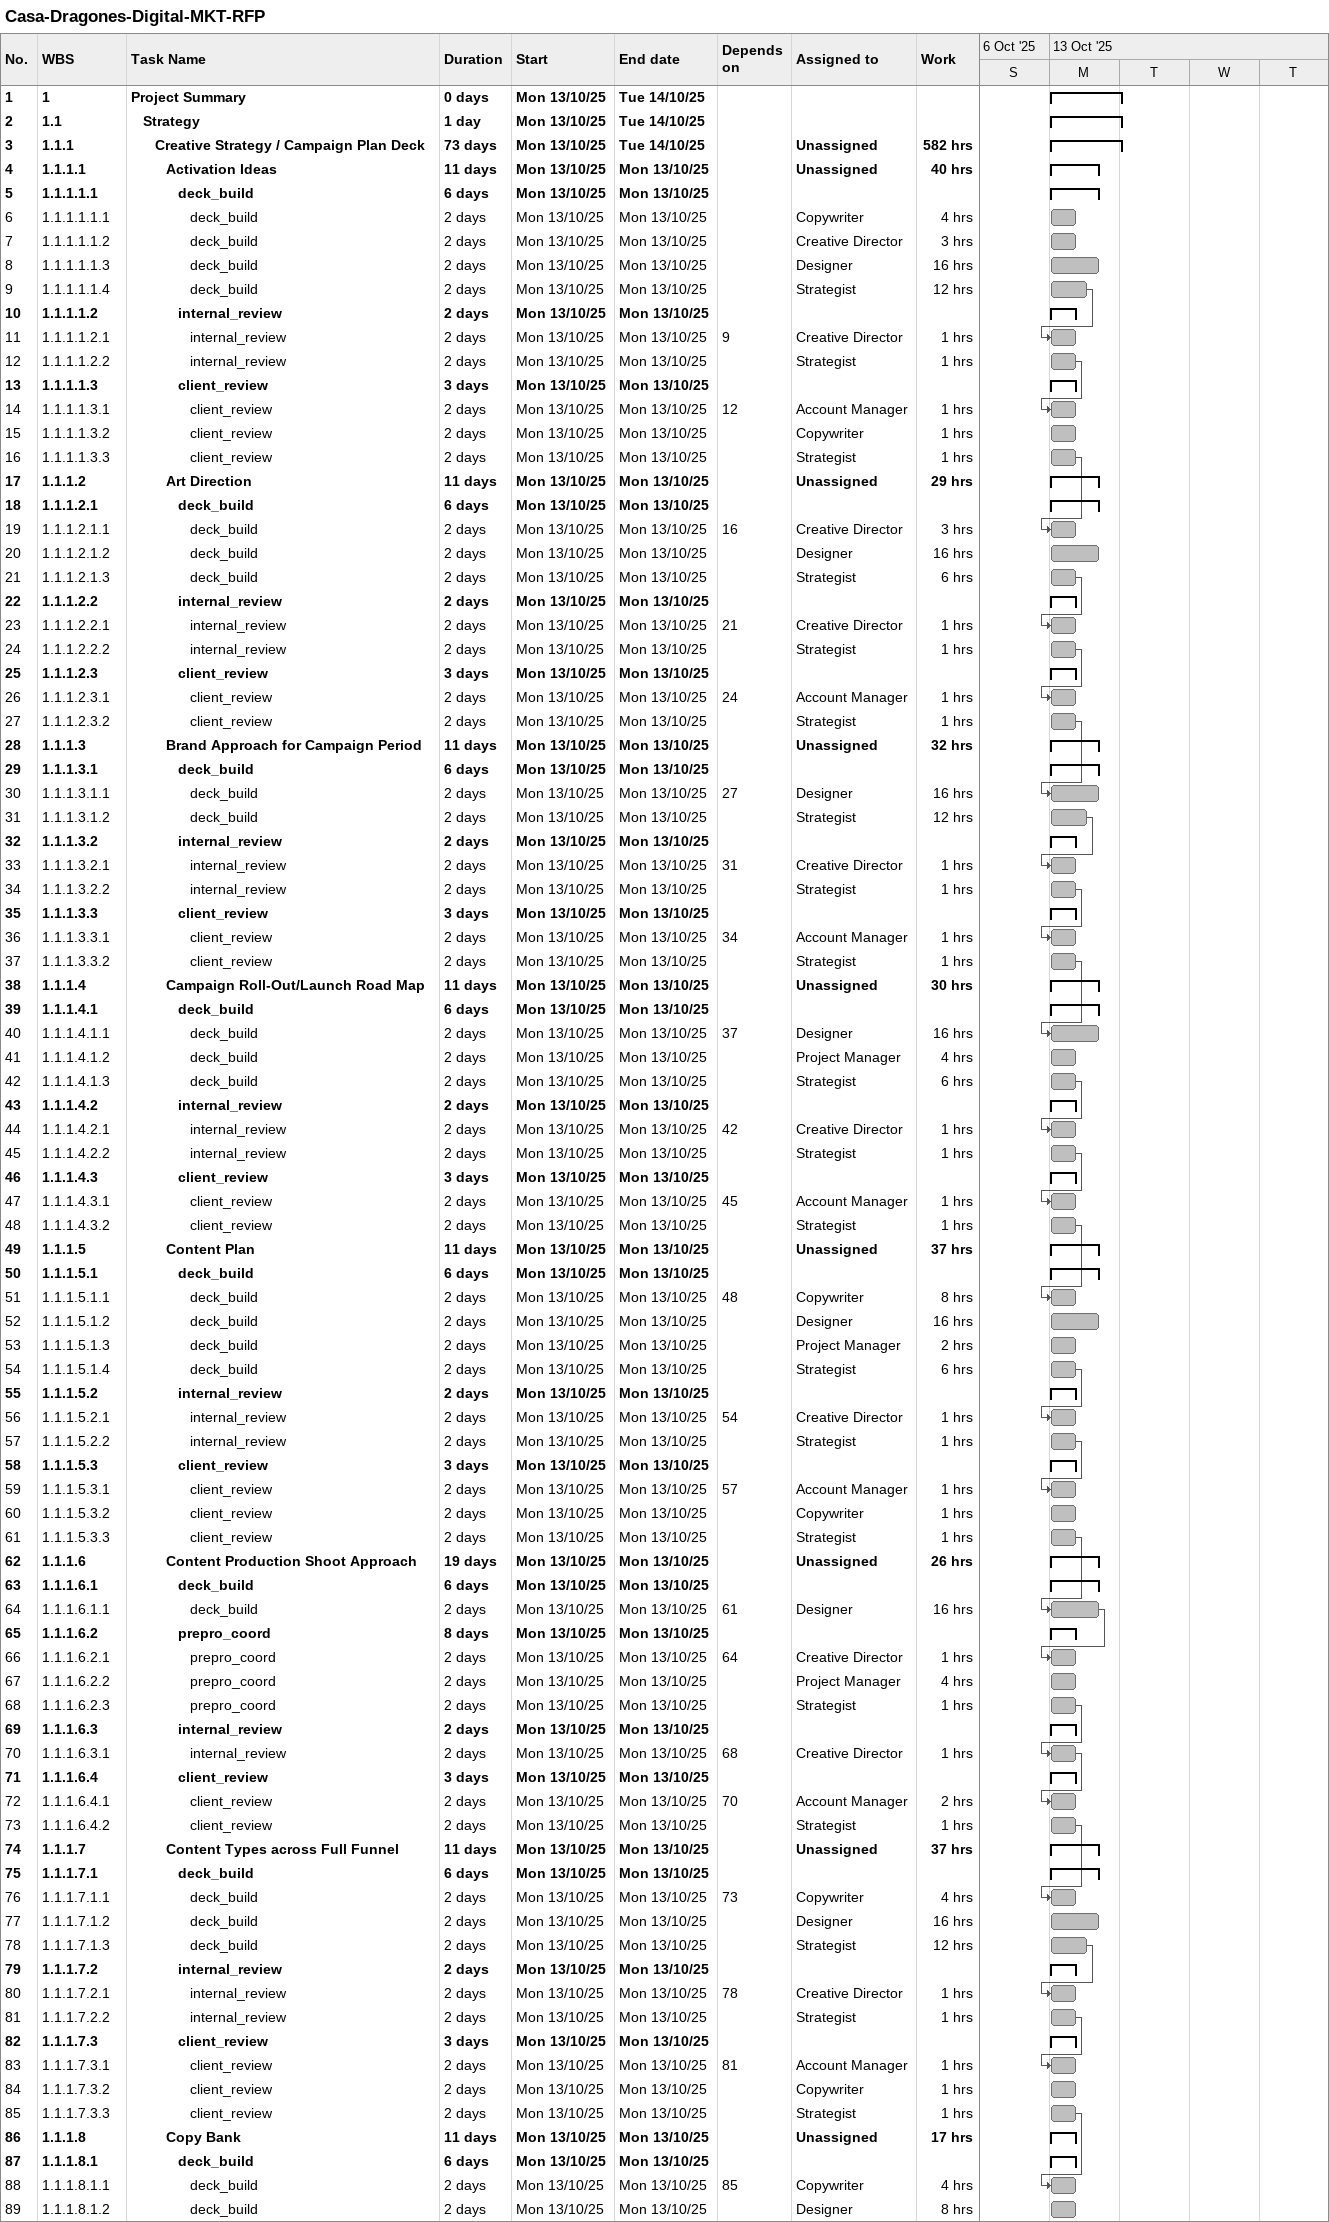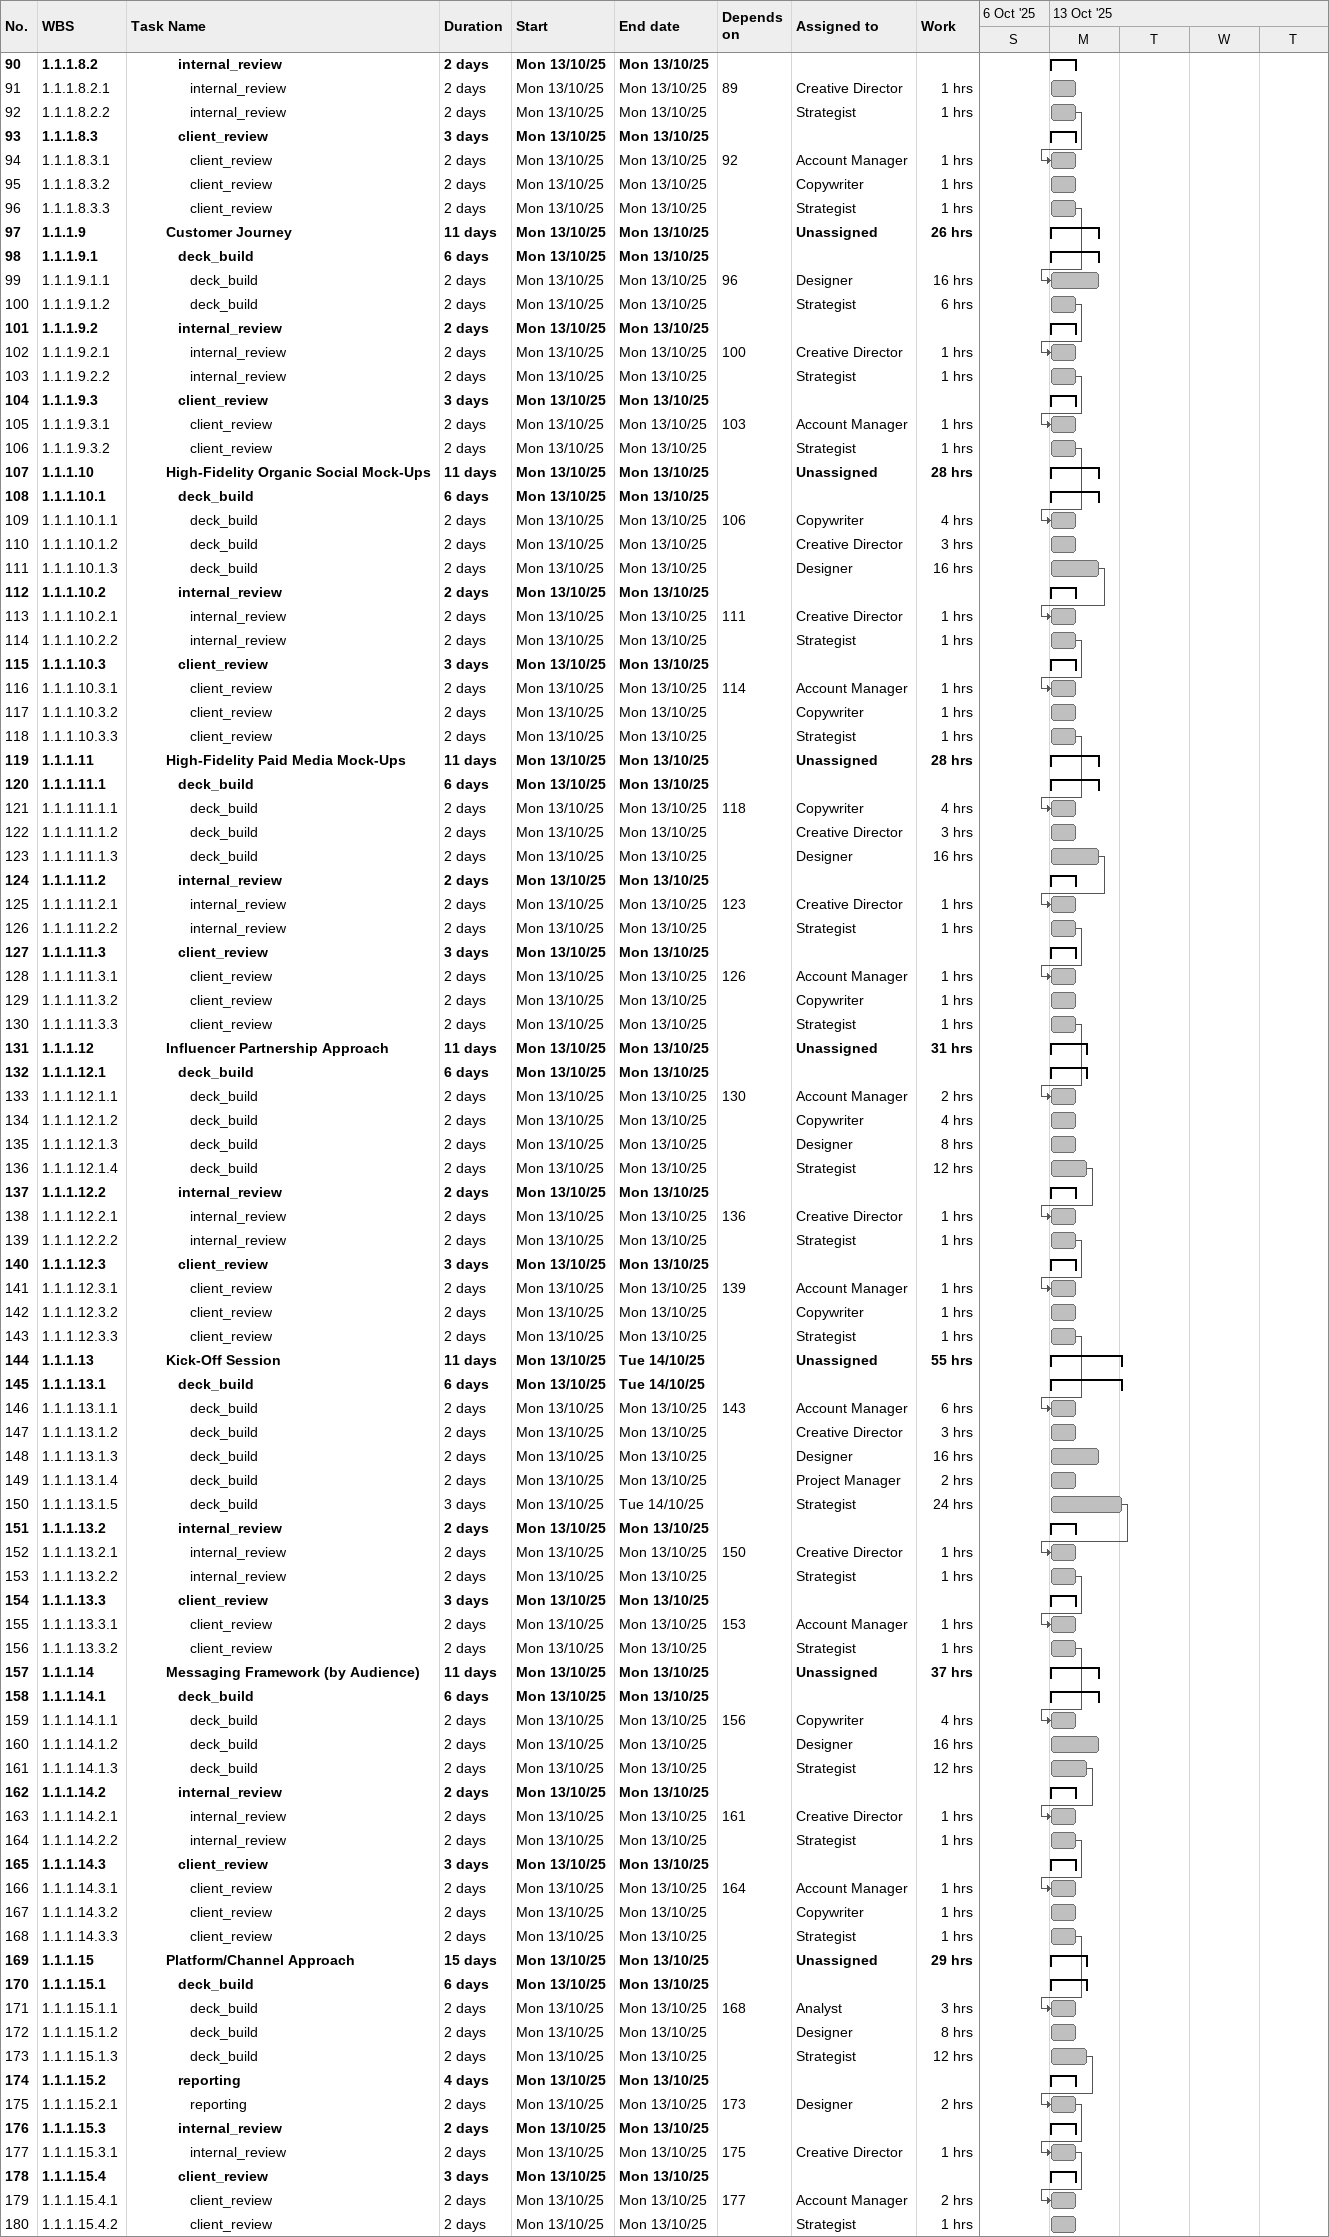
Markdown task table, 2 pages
Casa-Dragones-Digital-MKT-RFP

| ID | WBS | Task | Duration | Start | Finish | Predecessors | Resources | Work (h) |
|---|---|---|---|---|---|---|---|---|
| 1 | 1 | **Project Summary** | 0d | 2025-10-13 | 2025-10-14 |  |  |  |
| 2 | 1.1 | **Strategy** | 1d | 2025-10-13 | 2025-10-14 |  |  |  |
| 3 | 1.1.1 | **Creative Strategy / Campaign Plan Deck** | 73d | 2025-10-13 | 2025-10-14 |  | Unassigned | 582 |
| 4 | 1.1.1.1 | **Activation Ideas** | 11d | 2025-10-13 | 2025-10-13 |  | Unassigned | 40 |
| 5 | 1.1.1.1.1 | **deck_build** | 6d | 2025-10-13 | 2025-10-13 |  |  |  |
| 6 | 1.1.1.1.1.1 | deck_build | 2d | 2025-10-13 | 2025-10-13 |  | Copywriter | 4 |
| 7 | 1.1.1.1.1.2 | deck_build | 2d | 2025-10-13 | 2025-10-13 |  | Creative Director | 3 |
| 8 | 1.1.1.1.1.3 | deck_build | 2d | 2025-10-13 | 2025-10-13 |  | Designer | 16 |
| 9 | 1.1.1.1.1.4 | deck_build | 2d | 2025-10-13 | 2025-10-13 |  | Strategist | 12 |
| 10 | 1.1.1.1.2 | **internal_review** | 2d | 2025-10-13 | 2025-10-13 |  |  |  |
| 11 | 1.1.1.1.2.1 | internal_review | 2d | 2025-10-13 | 2025-10-13 | 9 | Creative Director | 1 |
| 12 | 1.1.1.1.2.2 | internal_review | 2d | 2025-10-13 | 2025-10-13 |  | Strategist | 1 |
| 13 | 1.1.1.1.3 | **client_review** | 3d | 2025-10-13 | 2025-10-13 |  |  |  |
| 14 | 1.1.1.1.3.1 | client_review | 2d | 2025-10-13 | 2025-10-13 | 12 | Account Manager | 1 |
| 15 | 1.1.1.1.3.2 | client_review | 2d | 2025-10-13 | 2025-10-13 |  | Copywriter | 1 |
| 16 | 1.1.1.1.3.3 | client_review | 2d | 2025-10-13 | 2025-10-13 |  | Strategist | 1 |
| 17 | 1.1.1.2 | **Art Direction** | 11d | 2025-10-13 | 2025-10-13 |  | Unassigned | 29 |
| 18 | 1.1.1.2.1 | **deck_build** | 6d | 2025-10-13 | 2025-10-13 |  |  |  |
| 19 | 1.1.1.2.1.1 | deck_build | 2d | 2025-10-13 | 2025-10-13 | 16 | Creative Director | 3 |
| 20 | 1.1.1.2.1.2 | deck_build | 2d | 2025-10-13 | 2025-10-13 |  | Designer | 16 |
| 21 | 1.1.1.2.1.3 | deck_build | 2d | 2025-10-13 | 2025-10-13 |  | Strategist | 6 |
| 22 | 1.1.1.2.2 | **internal_review** | 2d | 2025-10-13 | 2025-10-13 |  |  |  |
| 23 | 1.1.1.2.2.1 | internal_review | 2d | 2025-10-13 | 2025-10-13 | 21 | Creative Director | 1 |
| 24 | 1.1.1.2.2.2 | internal_review | 2d | 2025-10-13 | 2025-10-13 |  | Strategist | 1 |
| 25 | 1.1.1.2.3 | **client_review** | 3d | 2025-10-13 | 2025-10-13 |  |  |  |
| 26 | 1.1.1.2.3.1 | client_review | 2d | 2025-10-13 | 2025-10-13 | 24 | Account Manager | 1 |
| 27 | 1.1.1.2.3.2 | client_review | 2d | 2025-10-13 | 2025-10-13 |  | Strategist | 1 |
| 28 | 1.1.1.3 | **Brand Approach for Campaign Period** | 11d | 2025-10-13 | 2025-10-13 |  | Unassigned | 32 |
| 29 | 1.1.1.3.1 | **deck_build** | 6d | 2025-10-13 | 2025-10-13 |  |  |  |
| 30 | 1.1.1.3.1.1 | deck_build | 2d | 2025-10-13 | 2025-10-13 | 27 | Designer | 16 |
| 31 | 1.1.1.3.1.2 | deck_build | 2d | 2025-10-13 | 2025-10-13 |  | Strategist | 12 |
| 32 | 1.1.1.3.2 | **internal_review** | 2d | 2025-10-13 | 2025-10-13 |  |  |  |
| 33 | 1.1.1.3.2.1 | internal_review | 2d | 2025-10-13 | 2025-10-13 | 31 | Creative Director | 1 |
| 34 | 1.1.1.3.2.2 | internal_review | 2d | 2025-10-13 | 2025-10-13 |  | Strategist | 1 |
| 35 | 1.1.1.3.3 | **client_review** | 3d | 2025-10-13 | 2025-10-13 |  |  |  |
| 36 | 1.1.1.3.3.1 | client_review | 2d | 2025-10-13 | 2025-10-13 | 34 | Account Manager | 1 |
| 37 | 1.1.1.3.3.2 | client_review | 2d | 2025-10-13 | 2025-10-13 |  | Strategist | 1 |
| 38 | 1.1.1.4 | **Campaign Roll-Out/Launch Road Map** | 11d | 2025-10-13 | 2025-10-13 |  | Unassigned | 30 |
| 39 | 1.1.1.4.1 | **deck_build** | 6d | 2025-10-13 | 2025-10-13 |  |  |  |
| 40 | 1.1.1.4.1.1 | deck_build | 2d | 2025-10-13 | 2025-10-13 | 37 | Designer | 16 |
| 41 | 1.1.1.4.1.2 | deck_build | 2d | 2025-10-13 | 2025-10-13 |  | Project Manager | 4 |
| 42 | 1.1.1.4.1.3 | deck_build | 2d | 2025-10-13 | 2025-10-13 |  | Strategist | 6 |
| 43 | 1.1.1.4.2 | **internal_review** | 2d | 2025-10-13 | 2025-10-13 |  |  |  |
| 44 | 1.1.1.4.2.1 | internal_review | 2d | 2025-10-13 | 2025-10-13 | 42 | Creative Director | 1 |
| 45 | 1.1.1.4.2.2 | internal_review | 2d | 2025-10-13 | 2025-10-13 |  | Strategist | 1 |
| 46 | 1.1.1.4.3 | **client_review** | 3d | 2025-10-13 | 2025-10-13 |  |  |  |
| 47 | 1.1.1.4.3.1 | client_review | 2d | 2025-10-13 | 2025-10-13 | 45 | Account Manager | 1 |
| 48 | 1.1.1.4.3.2 | client_review | 2d | 2025-10-13 | 2025-10-13 |  | Strategist | 1 |
| 49 | 1.1.1.5 | **Content Plan** | 11d | 2025-10-13 | 2025-10-13 |  | Unassigned | 37 |
| 50 | 1.1.1.5.1 | **deck_build** | 6d | 2025-10-13 | 2025-10-13 |  |  |  |
| 51 | 1.1.1.5.1.1 | deck_build | 2d | 2025-10-13 | 2025-10-13 | 48 | Copywriter | 8 |
| 52 | 1.1.1.5.1.2 | deck_build | 2d | 2025-10-13 | 2025-10-13 |  | Designer | 16 |
| 53 | 1.1.1.5.1.3 | deck_build | 2d | 2025-10-13 | 2025-10-13 |  | Project Manager | 2 |
| 54 | 1.1.1.5.1.4 | deck_build | 2d | 2025-10-13 | 2025-10-13 |  | Strategist | 6 |
| 55 | 1.1.1.5.2 | **internal_review** | 2d | 2025-10-13 | 2025-10-13 |  |  |  |
| 56 | 1.1.1.5.2.1 | internal_review | 2d | 2025-10-13 | 2025-10-13 | 54 | Creative Director | 1 |
| 57 | 1.1.1.5.2.2 | internal_review | 2d | 2025-10-13 | 2025-10-13 |  | Strategist | 1 |
| 58 | 1.1.1.5.3 | **client_review** | 3d | 2025-10-13 | 2025-10-13 |  |  |  |
| 59 | 1.1.1.5.3.1 | client_review | 2d | 2025-10-13 | 2025-10-13 | 57 | Account Manager | 1 |
| 60 | 1.1.1.5.3.2 | client_review | 2d | 2025-10-13 | 2025-10-13 |  | Copywriter | 1 |
| 61 | 1.1.1.5.3.3 | client_review | 2d | 2025-10-13 | 2025-10-13 |  | Strategist | 1 |
| 62 | 1.1.1.6 | **Content Production Shoot Approach** | 19d | 2025-10-13 | 2025-10-13 |  | Unassigned | 26 |
| 63 | 1.1.1.6.1 | **deck_build** | 6d | 2025-10-13 | 2025-10-13 |  |  |  |
| 64 | 1.1.1.6.1.1 | deck_build | 2d | 2025-10-13 | 2025-10-13 | 61 | Designer | 16 |
| 65 | 1.1.1.6.2 | **prepro_coord** | 8d | 2025-10-13 | 2025-10-13 |  |  |  |
| 66 | 1.1.1.6.2.1 | prepro_coord | 2d | 2025-10-13 | 2025-10-13 | 64 | Creative Director | 1 |
| 67 | 1.1.1.6.2.2 | prepro_coord | 2d | 2025-10-13 | 2025-10-13 |  | Project Manager | 4 |
| 68 | 1.1.1.6.2.3 | prepro_coord | 2d | 2025-10-13 | 2025-10-13 |  | Strategist | 1 |
| 69 | 1.1.1.6.3 | **internal_review** | 2d | 2025-10-13 | 2025-10-13 |  |  |  |
| 70 | 1.1.1.6.3.1 | internal_review | 2d | 2025-10-13 | 2025-10-13 | 68 | Creative Director | 1 |
| 71 | 1.1.1.6.4 | **client_review** | 3d | 2025-10-13 | 2025-10-13 |  |  |  |
| 72 | 1.1.1.6.4.1 | client_review | 2d | 2025-10-13 | 2025-10-13 | 70 | Account Manager | 2 |
| 73 | 1.1.1.6.4.2 | client_review | 2d | 2025-10-13 | 2025-10-13 |  | Strategist | 1 |
| 74 | 1.1.1.7 | **Content Types across Full Funnel** | 11d | 2025-10-13 | 2025-10-13 |  | Unassigned | 37 |
| 75 | 1.1.1.7.1 | **deck_build** | 6d | 2025-10-13 | 2025-10-13 |  |  |  |
| 76 | 1.1.1.7.1.1 | deck_build | 2d | 2025-10-13 | 2025-10-13 | 73 | Copywriter | 4 |
| 77 | 1.1.1.7.1.2 | deck_build | 2d | 2025-10-13 | 2025-10-13 |  | Designer | 16 |
| 78 | 1.1.1.7.1.3 | deck_build | 2d | 2025-10-13 | 2025-10-13 |  | Strategist | 12 |
| 79 | 1.1.1.7.2 | **internal_review** | 2d | 2025-10-13 | 2025-10-13 |  |  |  |
| 80 | 1.1.1.7.2.1 | internal_review | 2d | 2025-10-13 | 2025-10-13 | 78 | Creative Director | 1 |
| 81 | 1.1.1.7.2.2 | internal_review | 2d | 2025-10-13 | 2025-10-13 |  | Strategist | 1 |
| 82 | 1.1.1.7.3 | **client_review** | 3d | 2025-10-13 | 2025-10-13 |  |  |  |
| 83 | 1.1.1.7.3.1 | client_review | 2d | 2025-10-13 | 2025-10-13 | 81 | Account Manager | 1 |
| 84 | 1.1.1.7.3.2 | client_review | 2d | 2025-10-13 | 2025-10-13 |  | Copywriter | 1 |
| 85 | 1.1.1.7.3.3 | client_review | 2d | 2025-10-13 | 2025-10-13 |  | Strategist | 1 |
| 86 | 1.1.1.8 | **Copy Bank** | 11d | 2025-10-13 | 2025-10-13 |  | Unassigned | 17 |
| 87 | 1.1.1.8.1 | **deck_build** | 6d | 2025-10-13 | 2025-10-13 |  |  |  |
| 88 | 1.1.1.8.1.1 | deck_build | 2d | 2025-10-13 | 2025-10-13 | 85 | Copywriter | 4 |
| 89 | 1.1.1.8.1.2 | deck_build | 2d | 2025-10-13 | 2025-10-13 |  | Designer | 8 |
| 90 | 1.1.1.8.2 | **internal_review** | 2d | 2025-10-13 | 2025-10-13 |  |  |  |
| 91 | 1.1.1.8.2.1 | internal_review | 2d | 2025-10-13 | 2025-10-13 | 89 | Creative Director | 1 |
| 92 | 1.1.1.8.2.2 | internal_review | 2d | 2025-10-13 | 2025-10-13 |  | Strategist | 1 |
| 93 | 1.1.1.8.3 | **client_review** | 3d | 2025-10-13 | 2025-10-13 |  |  |  |
| 94 | 1.1.1.8.3.1 | client_review | 2d | 2025-10-13 | 2025-10-13 | 92 | Account Manager | 1 |
| 95 | 1.1.1.8.3.2 | client_review | 2d | 2025-10-13 | 2025-10-13 |  | Copywriter | 1 |
| 96 | 1.1.1.8.3.3 | client_review | 2d | 2025-10-13 | 2025-10-13 |  | Strategist | 1 |
| 97 | 1.1.1.9 | **Customer Journey** | 11d | 2025-10-13 | 2025-10-13 |  | Unassigned | 26 |
| 98 | 1.1.1.9.1 | **deck_build** | 6d | 2025-10-13 | 2025-10-13 |  |  |  |
| 99 | 1.1.1.9.1.1 | deck_build | 2d | 2025-10-13 | 2025-10-13 | 96 | Designer | 16 |
| 100 | 1.1.1.9.1.2 | deck_build | 2d | 2025-10-13 | 2025-10-13 |  | Strategist | 6 |
| 101 | 1.1.1.9.2 | **internal_review** | 2d | 2025-10-13 | 2025-10-13 |  |  |  |
| 102 | 1.1.1.9.2.1 | internal_review | 2d | 2025-10-13 | 2025-10-13 | 100 | Creative Director | 1 |
| 103 | 1.1.1.9.2.2 | internal_review | 2d | 2025-10-13 | 2025-10-13 |  | Strategist | 1 |
| 104 | 1.1.1.9.3 | **client_review** | 3d | 2025-10-13 | 2025-10-13 |  |  |  |
| 105 | 1.1.1.9.3.1 | client_review | 2d | 2025-10-13 | 2025-10-13 | 103 | Account Manager | 1 |
| 106 | 1.1.1.9.3.2 | client_review | 2d | 2025-10-13 | 2025-10-13 |  | Strategist | 1 |
| 107 | 1.1.1.10 | **High-Fidelity Organic Social Mock-Ups** | 11d | 2025-10-13 | 2025-10-13 |  | Unassigned | 28 |
| 108 | 1.1.1.10.1 | **deck_build** | 6d | 2025-10-13 | 2025-10-13 |  |  |  |
| 109 | 1.1.1.10.1.1 | deck_build | 2d | 2025-10-13 | 2025-10-13 | 106 | Copywriter | 4 |
| 110 | 1.1.1.10.1.2 | deck_build | 2d | 2025-10-13 | 2025-10-13 |  | Creative Director | 3 |
| 111 | 1.1.1.10.1.3 | deck_build | 2d | 2025-10-13 | 2025-10-13 |  | Designer | 16 |
| 112 | 1.1.1.10.2 | **internal_review** | 2d | 2025-10-13 | 2025-10-13 |  |  |  |
| 113 | 1.1.1.10.2.1 | internal_review | 2d | 2025-10-13 | 2025-10-13 | 111 | Creative Director | 1 |
| 114 | 1.1.1.10.2.2 | internal_review | 2d | 2025-10-13 | 2025-10-13 |  | Strategist | 1 |
| 115 | 1.1.1.10.3 | **client_review** | 3d | 2025-10-13 | 2025-10-13 |  |  |  |
| 116 | 1.1.1.10.3.1 | client_review | 2d | 2025-10-13 | 2025-10-13 | 114 | Account Manager | 1 |
| 117 | 1.1.1.10.3.2 | client_review | 2d | 2025-10-13 | 2025-10-13 |  | Copywriter | 1 |
| 118 | 1.1.1.10.3.3 | client_review | 2d | 2025-10-13 | 2025-10-13 |  | Strategist | 1 |
| 119 | 1.1.1.11 | **High-Fidelity Paid Media Mock-Ups** | 11d | 2025-10-13 | 2025-10-13 |  | Unassigned | 28 |
| 120 | 1.1.1.11.1 | **deck_build** | 6d | 2025-10-13 | 2025-10-13 |  |  |  |
| 121 | 1.1.1.11.1.1 | deck_build | 2d | 2025-10-13 | 2025-10-13 | 118 | Copywriter | 4 |
| 122 | 1.1.1.11.1.2 | deck_build | 2d | 2025-10-13 | 2025-10-13 |  | Creative Director | 3 |
| 123 | 1.1.1.11.1.3 | deck_build | 2d | 2025-10-13 | 2025-10-13 |  | Designer | 16 |
| 124 | 1.1.1.11.2 | **internal_review** | 2d | 2025-10-13 | 2025-10-13 |  |  |  |
| 125 | 1.1.1.11.2.1 | internal_review | 2d | 2025-10-13 | 2025-10-13 | 123 | Creative Director | 1 |
| 126 | 1.1.1.11.2.2 | internal_review | 2d | 2025-10-13 | 2025-10-13 |  | Strategist | 1 |
| 127 | 1.1.1.11.3 | **client_review** | 3d | 2025-10-13 | 2025-10-13 |  |  |  |
| 128 | 1.1.1.11.3.1 | client_review | 2d | 2025-10-13 | 2025-10-13 | 126 | Account Manager | 1 |
| 129 | 1.1.1.11.3.2 | client_review | 2d | 2025-10-13 | 2025-10-13 |  | Copywriter | 1 |
| 130 | 1.1.1.11.3.3 | client_review | 2d | 2025-10-13 | 2025-10-13 |  | Strategist | 1 |
| 131 | 1.1.1.12 | **Influencer Partnership Approach** | 11d | 2025-10-13 | 2025-10-13 |  | Unassigned | 31 |
| 132 | 1.1.1.12.1 | **deck_build** | 6d | 2025-10-13 | 2025-10-13 |  |  |  |
| 133 | 1.1.1.12.1.1 | deck_build | 2d | 2025-10-13 | 2025-10-13 | 130 | Account Manager | 2 |
| 134 | 1.1.1.12.1.2 | deck_build | 2d | 2025-10-13 | 2025-10-13 |  | Copywriter | 4 |
| 135 | 1.1.1.12.1.3 | deck_build | 2d | 2025-10-13 | 2025-10-13 |  | Designer | 8 |
| 136 | 1.1.1.12.1.4 | deck_build | 2d | 2025-10-13 | 2025-10-13 |  | Strategist | 12 |
| 137 | 1.1.1.12.2 | **internal_review** | 2d | 2025-10-13 | 2025-10-13 |  |  |  |
| 138 | 1.1.1.12.2.1 | internal_review | 2d | 2025-10-13 | 2025-10-13 | 136 | Creative Director | 1 |
| 139 | 1.1.1.12.2.2 | internal_review | 2d | 2025-10-13 | 2025-10-13 |  | Strategist | 1 |
| 140 | 1.1.1.12.3 | **client_review** | 3d | 2025-10-13 | 2025-10-13 |  |  |  |
| 141 | 1.1.1.12.3.1 | client_review | 2d | 2025-10-13 | 2025-10-13 | 139 | Account Manager | 1 |
| 142 | 1.1.1.12.3.2 | client_review | 2d | 2025-10-13 | 2025-10-13 |  | Copywriter | 1 |
| 143 | 1.1.1.12.3.3 | client_review | 2d | 2025-10-13 | 2025-10-13 |  | Strategist | 1 |
| 144 | 1.1.1.13 | **Kick-Off Session** | 11d | 2025-10-13 | 2025-10-14 |  | Unassigned | 55 |
| 145 | 1.1.1.13.1 | **deck_build** | 6d | 2025-10-13 | 2025-10-14 |  |  |  |
| 146 | 1.1.1.13.1.1 | deck_build | 2d | 2025-10-13 | 2025-10-13 | 143 | Account Manager | 6 |
| 147 | 1.1.1.13.1.2 | deck_build | 2d | 2025-10-13 | 2025-10-13 |  | Creative Director | 3 |
| 148 | 1.1.1.13.1.3 | deck_build | 2d | 2025-10-13 | 2025-10-13 |  | Designer | 16 |
| 149 | 1.1.1.13.1.4 | deck_build | 2d | 2025-10-13 | 2025-10-13 |  | Project Manager | 2 |
| 150 | 1.1.1.13.1.5 | deck_build | 3d | 2025-10-13 | 2025-10-14 |  | Strategist | 24 |
| 151 | 1.1.1.13.2 | **internal_review** | 2d | 2025-10-13 | 2025-10-13 |  |  |  |
| 152 | 1.1.1.13.2.1 | internal_review | 2d | 2025-10-13 | 2025-10-13 | 150 | Creative Director | 1 |
| 153 | 1.1.1.13.2.2 | internal_review | 2d | 2025-10-13 | 2025-10-13 |  | Strategist | 1 |
| 154 | 1.1.1.13.3 | **client_review** | 3d | 2025-10-13 | 2025-10-13 |  |  |  |
| 155 | 1.1.1.13.3.1 | client_review | 2d | 2025-10-13 | 2025-10-13 | 153 | Account Manager | 1 |
| 156 | 1.1.1.13.3.2 | client_review | 2d | 2025-10-13 | 2025-10-13 |  | Strategist | 1 |
| 157 | 1.1.1.14 | **Messaging Framework (by Audience)** | 11d | 2025-10-13 | 2025-10-13 |  | Unassigned | 37 |
| 158 | 1.1.1.14.1 | **deck_build** | 6d | 2025-10-13 | 2025-10-13 |  |  |  |
| 159 | 1.1.1.14.1.1 | deck_build | 2d | 2025-10-13 | 2025-10-13 | 156 | Copywriter | 4 |
| 160 | 1.1.1.14.1.2 | deck_build | 2d | 2025-10-13 | 2025-10-13 |  | Designer | 16 |
| 161 | 1.1.1.14.1.3 | deck_build | 2d | 2025-10-13 | 2025-10-13 |  | Strategist | 12 |
| 162 | 1.1.1.14.2 | **internal_review** | 2d | 2025-10-13 | 2025-10-13 |  |  |  |
| 163 | 1.1.1.14.2.1 | internal_review | 2d | 2025-10-13 | 2025-10-13 | 161 | Creative Director | 1 |
| 164 | 1.1.1.14.2.2 | internal_review | 2d | 2025-10-13 | 2025-10-13 |  | Strategist | 1 |
| 165 | 1.1.1.14.3 | **client_review** | 3d | 2025-10-13 | 2025-10-13 |  |  |  |
| 166 | 1.1.1.14.3.1 | client_review | 2d | 2025-10-13 | 2025-10-13 | 164 | Account Manager | 1 |
| 167 | 1.1.1.14.3.2 | client_review | 2d | 2025-10-13 | 2025-10-13 |  | Copywriter | 1 |
| 168 | 1.1.1.14.3.3 | client_review | 2d | 2025-10-13 | 2025-10-13 |  | Strategist | 1 |
| 169 | 1.1.1.15 | **Platform/Channel Approach** | 15d | 2025-10-13 | 2025-10-13 |  | Unassigned | 29 |
| 170 | 1.1.1.15.1 | **deck_build** | 6d | 2025-10-13 | 2025-10-13 |  |  |  |
| 171 | 1.1.1.15.1.1 | deck_build | 2d | 2025-10-13 | 2025-10-13 | 168 | Analyst | 3 |
| 172 | 1.1.1.15.1.2 | deck_build | 2d | 2025-10-13 | 2025-10-13 |  | Designer | 8 |
| 173 | 1.1.1.15.1.3 | deck_build | 2d | 2025-10-13 | 2025-10-13 |  | Strategist | 12 |
| 174 | 1.1.1.15.2 | **reporting** | 4d | 2025-10-13 | 2025-10-13 |  |  |  |
| 175 | 1.1.1.15.2.1 | reporting | 2d | 2025-10-13 | 2025-10-13 | 173 | Designer | 2 |
| 176 | 1.1.1.15.3 | **internal_review** | 2d | 2025-10-13 | 2025-10-13 |  |  |  |
| 177 | 1.1.1.15.3.1 | internal_review | 2d | 2025-10-13 | 2025-10-13 | 175 | Creative Director | 1 |
| 178 | 1.1.1.15.4 | **client_review** | 3d | 2025-10-13 | 2025-10-13 |  |  |  |
| 179 | 1.1.1.15.4.1 | client_review | 2d | 2025-10-13 | 2025-10-13 | 177 | Account Manager | 2 |
| 180 | 1.1.1.15.4.2 | client_review | 2d | 2025-10-13 | 2025-10-13 |  | Strategist | 1 |
